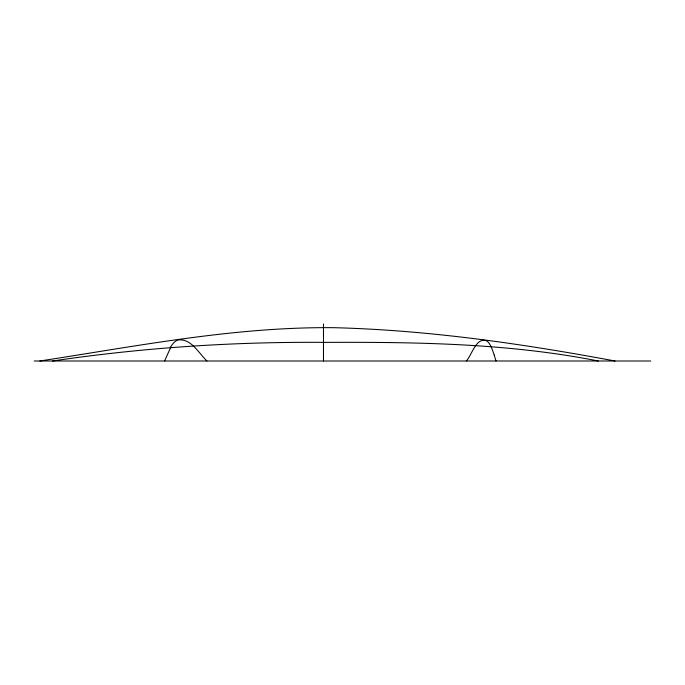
<?xml version="1.0" encoding="UTF-8"?>
<svg xmlns="http://www.w3.org/2000/svg" width="685" height="685" viewBox="0 0 685 685"><rect width="100%" height="100%" fill="white"/><g stroke="black" fill="none" stroke-linecap="round" stroke-linejoin="round"><path stroke-width="1.03" d="M323.491 360.601L323.491 349.538M323.491 335.736L323.491 324.527M164.58 360.995L170.848 347.047M466.314 360.995C471.854 355.198 476.486 335.83 487.258 341.207A281.715 29.763 90 0 1 494.236 355.19M39.867 360.995C137.411 346.088 235.152 326.634 334.22 327.695C428.579 330.11 522.372 343.767 615.044 360.995M52.642 360.995C142.822 347.629 234.005 341.644 325.144 342.38C416.463 342.003 508.381 343.245 598.296 360.995M34.25 360.995L650.75 360.995M206.939 360.995C198.71 353.212 191.44 338.604 178.391 339.923A295.834 45.989 90 0 0 177.406 340.274A222.36 34.601 90 0 0 170.83 346.678M494.236 355.035L495.812 360.438M495.829 360.515L495.957 360.995M323.491 324.005L323.491 324.673M323.491 325.033L323.491 326.565M323.491 326.993L323.491 328.971M323.491 331.797L323.491 354.941M323.491 358.418L323.491 360.995"/></g></svg>
